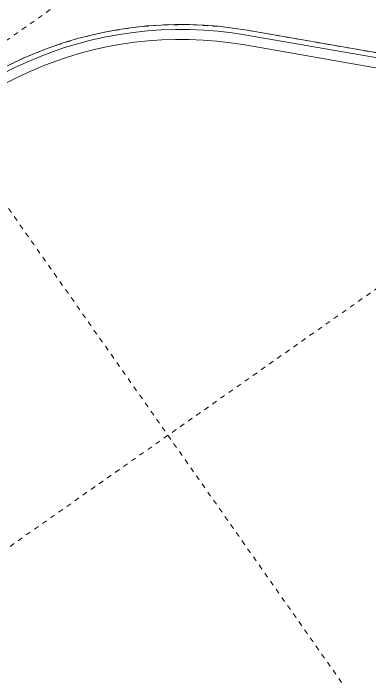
# Model space of a CAD drawing. Extents: x 274235 to 276654, y 142848 to 144425.
# Drawn here: x 276100.26 to 276107.46, y 143190.28 to 143203.7 of the extents above; entities that cross this region are included whole.
import ezdxf

# ---------------------------------------------------------------- set-up
doc = ezdxf.new("R2010")
doc.units = 0
doc.header["$LTSCALE"] = 1.5
doc.linetypes.add('ACM-G-CENTER', pattern=[50.8, 31.75, -6.35, 6.35, -6.35])
doc.linetypes.add('ACM-G-HIDDEN2', pattern=[4.7625, 3.175, -1.5875])
doc.layers.get('0').update_dxf_attribs({"linetype": 'CONTINUOUS', "lineweight": 0})
for name, color, linetype, lineweight in [('_ACM-A-DETL', 7, 'CONTINUOUS', 5), ('_ACM-A-GRID', 3, 'CONTINUOUS', 5), ('_ACM-A-WALL-FULL', 6, 'CONTINUOUS', 13)]:
    doc.layers.add(name, color=color, linetype=linetype, lineweight=lineweight)

# ---------------------------------------------------------------- blocks, each defined once
blk = doc.blocks.new('BASEMENT20250512')
at = {"layer": '_ACM-A-DETL', "color": 250, "linetype": 'ACM-G-HIDDEN2'}
blk.add_line((840945.0404, 773104.5653), (864799.6652, 773104.5653), dxfattribs=at)
blk.add_arc((840945.0404, 765304.5653), 7800, 90, 225, dxfattribs=at)
blk = doc.blocks.new('5f0512')
at = {"layer": '_ACM-A-GRID', "linetype": 'ACM-G-CENTER'}
for p, q in [((-149673.5059, 56002.857), (-170038.1812, 35638.1817)), ((-143733.8089, 50063.16), (-164098.4842, 29698.4847)), ((-171310.9734, 46244.7834), (-117853.7009, -7212.4891))]:
    blk.add_line(p, q, dxfattribs=at)
at = {"layer": '_ACM-A-WALL-FULL', "lineweight": 18}
for p, q in [((-135404.4583, 42699.9999), (-159259.0831, 42699.9999)), ((-159259.0831, 42399.9999), (-135404.4583, 42399.9999))]:
    blk.add_line(p, q, dxfattribs=at)
at = {"layer": '_ACM-A-WALL-FULL'}
blk.add_line((-135404.4583, 42599.9999), (-159259.0831, 42599.9999), dxfattribs=at)
at = {"layer": '_ACM-A-WALL-FULL', "lineweight": 18}
for radius in [7800, 7500]:
    blk.add_arc((-159259.0831, 34899.9999), radius, 90, 225, dxfattribs=at)
at = {"layer": '_ACM-A-WALL-FULL'}
blk.add_arc((-159259.0831, 34899.9999), 7700, 90, 225, dxfattribs=at)

msp = doc.modelspace()

# ---------------------------------------------------------------- block references
at = {"xscale": 0.0009999999999999994, "yscale": 0.001, "zscale": 0.001, "rotation": 350.1075696352769}
msp.add_blockref('BASEMENT20250512', (275143.722, 142586.221), dxfattribs=at)

# ---------------------------------------------------------------- next in the draw order: block references
msp.add_blockref('5f0512', (276254.538, 143133.932), dxfattribs=at)

doc.saveas('drawing.dxf')
